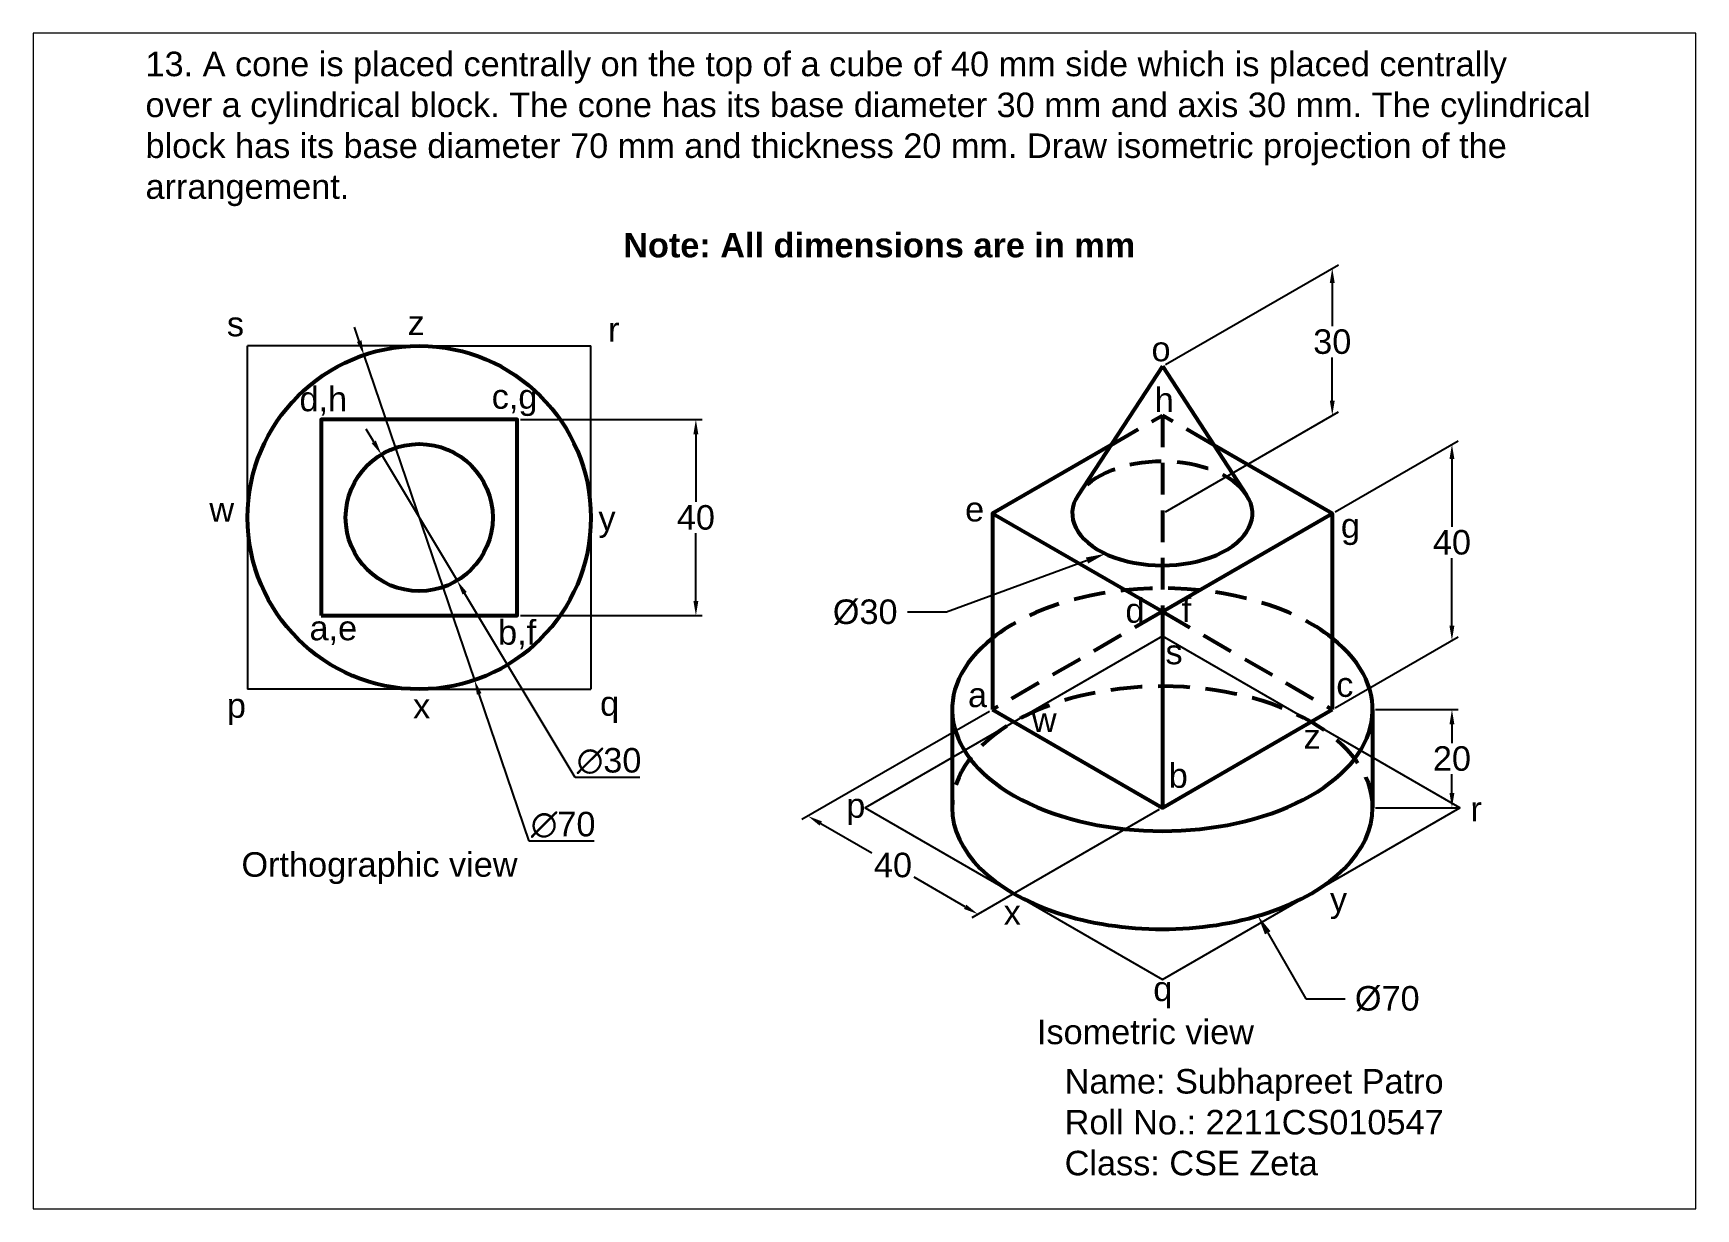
# Paper-space layout 'Layout13' of a CAD drawing. Header units: millimetres. Extents: x 30 to 267, y 21 to 189.
# The model-space entities are those that its viewports show. They can reach past a viewport. Long polylines and large blocks are cut down to what shows.
import ezdxf
from ezdxf import colors
from ezdxf.entities.mleader import LeaderData, LeaderLine
from ezdxf.math import Vec2, Vec3

# ---------------------------------------------------------------- set-up
doc = ezdxf.new("R2010")
doc.units = ezdxf.units.MM
doc.linetypes.add('HIDDEN2', pattern=[4.7625, 3.175, -1.5875])
doc.styles.get("Standard").update_dxf_attribs({"font": 'arial.ttf'})
doc.dimstyles.new('ISO-25', dxfattribs={"dimtxt": 5, "dimasz": 3, "dimexe": 1.25, "dimexo": 0.625, "dimtad": 1, "dimtih": 1, "dimtoh": 1, "dimdec": 0, "dimtxsty": 'Standard', "dimcen": 2.5, "dimadec": 0, "dimazin": 0, "dimtfac": 1, "dimtdec": 0, "dimtmove": 0, "dimatfit": 3, "dimfxl": 1, "dimarcsym": 0})

# ---------------------------------------------------------------- blocks, each defined once
blk = doc.blocks.new('*D85')
at = {"color": 0, "lineweight": -2, "transparency": 16777216}
for p, q in [((4159.82, 112.4), (4196.86, 112.4)), ((4195.61, 109.4), (4195.61, 95.58)), ((4195.61, 75.4), (4195.61, 89.22)), ((4159.82, 72.4), (4196.86, 72.4))]:
    blk.add_line(p, q, dxfattribs=at)
at = {"color": 0, "transparency": 16777216}
for points in [[(4195.11, 109.4), (4196.11, 109.4), (4195.61, 112.4)], [(4195.11, 75.4), (4196.11, 75.4), (4195.61, 72.4)]]:
    blk.add_solid(points, dxfattribs=at)
at = {"layer": 'Defpoints', "color": 0, "transparency": 16777216}
for p in [(4159.2, 112.4), (4159.2, 72.4), (4195.61, 72.4)]:
    blk.add_point(p, dxfattribs=at)
at = {"color": 0, "transparency": 16777216, "insert": (4195.61, 92.4), "char_height": 5, "attachment_point": 5}
blk.add_mtext('40', dxfattribs=at)
blk = doc.blocks.new('*D86')
at = {"color": 0, "lineweight": -2, "transparency": 16777216}
for p, q in [((4126.96, 128.37), (4126, 131.22)), ((4127.93, 125.53), (4150.46, 59.26)), ((4161.63, 26.42), (4151.43, 56.42)), ((4174.84, 26.42), (4161.63, 26.42))]:
    blk.add_line(p, q, dxfattribs=at)
at = {"color": 0, "transparency": 16777216}
for points in [[(4127.43, 128.54), (4126.49, 128.21), (4127.93, 125.53)], [(4151.9, 56.58), (4150.96, 56.26), (4150.46, 59.26)]]:
    blk.add_solid(points, dxfattribs=at)
at = {"layer": 'Defpoints', "color": 0, "transparency": 16777216}
for p in [(4127.93, 125.53), (4150.46, 59.26)]:
    blk.add_point(p, dxfattribs=at)
at = {"color": 0, "transparency": 16777216, "insert": (4168.55, 29.74), "char_height": 5, "attachment_point": 5}
blk.add_mtext('∅70', dxfattribs=at)
blk = doc.blocks.new('*D87')
at = {"color": 0, "lineweight": -2, "transparency": 16777216}
for p, q in [((4129.93, 107.83), (4128.39, 110.4)), ((4131.48, 105.26), (4146.92, 79.54)), ((4170.99, 39.43), (4148.46, 76.97)), ((4184.2, 39.43), (4170.99, 39.43))]:
    blk.add_line(p, q, dxfattribs=at)
at = {"color": 0, "transparency": 16777216}
for points in [[(4130.36, 108.09), (4129.5, 107.57), (4131.48, 105.26)], [(4148.89, 77.22), (4148.03, 76.71), (4146.92, 79.54)]]:
    blk.add_solid(points, dxfattribs=at)
at = {"layer": 'Defpoints', "color": 0, "transparency": 16777216}
for p in [(4131.48, 105.26), (4146.92, 79.54)]:
    blk.add_point(p, dxfattribs=at)
at = {"color": 0, "transparency": 16777216, "insert": (4177.91, 42.75), "char_height": 5, "attachment_point": 5}
blk.add_mtext('∅30', dxfattribs=at)
blk = doc.blocks.new('*D88')
at = {"color": 0, "lineweight": -2, "transparency": 16777216}
for p, q in [((4334.21, 53.24), (4351.01, 53.24)), ((4349.76, 50.24), (4349.76, 46.42)), ((4349.76, 36.24), (4349.76, 40.06)), ((4334.21, 33.24), (4351.01, 33.24))]:
    blk.add_line(p, q, dxfattribs=at)
at = {"color": 0, "transparency": 16777216}
for points in [[(4349.26, 50.24), (4350.26, 50.24), (4349.76, 53.24)], [(4349.26, 36.24), (4350.26, 36.24), (4349.76, 33.24)]]:
    blk.add_solid(points, dxfattribs=at)
at = {"layer": 'Defpoints', "color": 0, "transparency": 16777216}
for p in [(4333.58, 53.24), (4333.58, 33.24), (4349.76, 33.24)]:
    blk.add_point(p, dxfattribs=at)
at = {"color": 0, "transparency": 16777216, "insert": (4349.76, 43.24), "char_height": 5, "attachment_point": 5}
blk.add_mtext('20', dxfattribs=at)
blk = doc.blocks.new('*D89')
at = {"color": 0, "lineweight": -2, "transparency": 16777216}
for p, q in [((4325.98, 93.6), (4351.01, 108.05)), ((4349.76, 104.33), (4349.76, 90.51)), ((4349.76, 70.33), (4349.76, 84.15)), ((4325.98, 53.6), (4351.01, 68.05))]:
    blk.add_line(p, q, dxfattribs=at)
at = {"color": 0, "transparency": 16777216}
for points in [[(4349.26, 104.33), (4350.26, 104.33), (4349.76, 107.33)], [(4349.26, 70.33), (4350.26, 70.33), (4349.76, 67.33)]]:
    blk.add_solid(points, dxfattribs=at)
at = {"layer": 'Defpoints', "color": 0, "transparency": 16777216}
for p in [(4325.36, 93.24), (4349.76, 67.33), (4325.36, 53.24)]:
    blk.add_point(p, dxfattribs=at)
at = {"color": 0, "transparency": 16777216, "insert": (4349.76, 87.33), "char_height": 5, "attachment_point": 5}
blk.add_mtext('40', dxfattribs=at)
blk = doc.blocks.new('*D90')
at = {"color": 0, "lineweight": -2, "transparency": 16777216}
for p, q in [((4255.45, 52.88), (4217.22, 30.81)), ((4290.09, 32.88), (4251.87, 10.81)), ((4221.07, 30.03), (4231.5, 24.01)), ((4250.52, 13.03), (4240.09, 19.05))]:
    blk.add_line(p, q, dxfattribs=at)
at = {"color": 0, "transparency": 16777216}
for points in [[(4221.32, 30.46), (4220.82, 29.6), (4218.47, 31.53)], [(4250.77, 13.46), (4250.27, 12.6), (4253.12, 11.53)]]:
    blk.add_solid(points, dxfattribs=at)
at = {"layer": 'Defpoints', "color": 0, "transparency": 16777216}
for p in [(4256.08, 53.24), (4290.72, 33.24), (4253.12, 11.53)]:
    blk.add_point(p, dxfattribs=at)
at = {"color": 0, "transparency": 16777216, "insert": (4235.79, 21.53), "char_height": 5, "attachment_point": 5}
blk.add_mtext('40', dxfattribs=at)
blk = doc.blocks.new('*D91')
at = {"color": 0, "lineweight": -2, "transparency": 16777216}
for p, q in [((4291.34, 123.6), (4326.61, 143.96)), ((4325.36, 140.24), (4325.36, 131.42)), ((4325.36, 116.24), (4325.36, 125.06)), ((4291.34, 93.6), (4326.61, 113.96))]:
    blk.add_line(p, q, dxfattribs=at)
at = {"color": 0, "transparency": 16777216}
for points in [[(4324.86, 140.24), (4325.86, 140.24), (4325.36, 143.24)], [(4324.86, 116.24), (4325.86, 116.24), (4325.36, 113.24)]]:
    blk.add_solid(points, dxfattribs=at)
at = {"layer": 'Defpoints', "color": 0, "transparency": 16777216}
for p in [(4290.72, 123.24), (4325.36, 113.24), (4290.72, 93.24)]:
    blk.add_point(p, dxfattribs=at)
at = {"color": 0, "transparency": 16777216, "insert": (4325.36, 128.24), "char_height": 5, "attachment_point": 5}
blk.add_mtext('30', dxfattribs=at)

msp = doc.modelspace()

# ---------------------------------------------------------------- linework, layer by layer
for p, q in [((4104.2, 92.4), (4104.2, 127.4)), ((4139.2, 127.4), (4104.2, 127.4)), ((4139.2, 127.4), (4174.2, 127.4)), ((4174.2, 92.4), (4174.2, 127.4)), ((4104.2, 92.4), (4104.2, 57.4)), ((4174.2, 92.4), (4174.2, 57.4)), ((4139.2, 57.4), (4104.2, 57.4)), ((4139.2, 57.4), (4174.2, 57.4))]:
    msp.add_line(p, q)
at = {"lineweight": 53}
for p, q in [((4290.72, 123.24), (4273.53, 96.99)), ((4290.72, 123.24), (4307.9, 96.99)), ((4256.08, 93.24), (4256.08, 53.24)), ((4325.36, 93.24), (4325.36, 53.24)), ((4290.72, 73.24), (4290.72, 33.24)), ((4247.85, 53.24), (4247.85, 33.24)), ((4333.58, 53.24), (4333.58, 33.24))]:
    msp.add_line(p, q, dxfattribs=at)
at = {"linetype": 'HIDDEN2', "lineweight": 53}
for p, q in [((4280.19, 107.16), (4290.72, 113.24)), ((4301.24, 107.16), (4290.72, 113.24)), ((4290.72, 113.24), (4290.72, 73.24)), ((4290.72, 73.24), (4256.08, 53.24)), ((4290.72, 73.24), (4325.36, 53.24))]:
    msp.add_line(p, q, dxfattribs=at)
at = {"lineweight": 53}
msp.add_lwpolyline([(4119.2, 72.4), (4159.2, 72.4), (4159.2, 112.4), (4119.2, 112.4)], close=True, dxfattribs=at)
for points in [[(4280.19, 107.16), (4256.08, 93.24), (4290.72, 73.24), (4325.36, 93.24), (4301.24, 107.16)], [(4256.08, 53.24), (4290.72, 33.24), (4325.36, 53.24)]]:
    msp.add_lwpolyline(points, dxfattribs=at)
msp.add_lwpolyline([(4290.72, -1.76), (4351.34, 33.24), (4290.72, 68.24), (4230.1, 33.24)], close=True)
for radius in [35, 15]:
    msp.add_circle((4139.2, 92.4), radius, dxfattribs=at)
at = {"linetype": 'HIDDEN2', "lineweight": 53}
for centre, major_axis, start_param, end_param in [((4290.72, 93.24), (-18.37, 0), 3.50296, 5.921818), ((4290.72, 53.24), (-42.87, 0), 3.771432, 5.653346), ((4290.72, 33.24), (-42.87, 0), 3.141593, 6.283185)]:
    msp.add_ellipse(centre, major_axis=major_axis, ratio=0.57735, start_param=start_param, end_param=end_param, dxfattribs=at)
at = {"lineweight": 53}
for centre, major_axis, start_param, end_param in [((4290.72, 93.24), (-18.37, 0), 5.921818, 9.786145), ((4290.72, 53.24), (-42.87, 0), 5.653346, 10.054617), ((4290.72, 33.24), (-42.87, 0), 6.283185, 9.424778)]:
    msp.add_ellipse(centre, major_axis=major_axis, ratio=0.57735, start_param=start_param, end_param=end_param, dxfattribs=at)

# ---------------------------------------------------------------- texts
at = {"char_height": 5, "attachment_point": 1}
for s, width, heights, insert in [('13. A cone is placed centrally on the top of a cube of 40 mm side which is placed centrally \\Pover a cylindrical block. The cone has its base diameter 30 mm and axis 30 mm. The cylindrical \\Pblock has its base diameter 70 mm and thickness 20 mm. Draw isometric projection of the \\Parrangement.', 387.6843, [0], (4083.4, 187.39)), ('{\\fArial|b1|i0|c0|p34;Note: All dimensions are in mm}', 120.5751, [0], (4180.8, 150.45)), ('s', 3.5487, [0], (4099.99, 134.36)), ('z', 11.8574, [0], (4136.84, 134.6)), ('r', 6.2565, [0], (4177.71, 133.26)), ('o', 3.2783, [0], (4288.51, 129.27)), ('d,h', 6.837, [0], (4114.79, 119.08)), ('h', 3.1966, [0], (4289.16, 118.9)), ('c,g', 11.9852, [0], (4153.98, 119.58)), ('w', 5.8452, [0], (4096.41, 96.53)), ('e', 3.7291, [0], (4250.5, 96.61)), ('y', 11.3295, [0], (4175.74, 94.74)), ('g', 7.5258, [6.47], (4327.13, 93.27)), ('d', 4.2429, [0], (4283.19, 75.96)), ('f', 3.655, [0], (4294.65, 76.08)), ('a,e', 3.2904, [0], (4116.83, 72.38)), ('b,f', 6.2647, [0], (4155.28, 71.49)), ('s', 3.5487, [0], (4291.36, 67.49)), ('a', 3.6333, [0], (4251.09, 58.75)), ('c', 4.3099, [0], (4326.18, 60.84)), ('p', 7.581, [0], (4099.99, 56.59)), ('x', 8.3557, [0], (4137.95, 56.48)), ('q', 7.581, [0], (4176.08, 57)), ('w', 5.8452, [0], (4264.12, 53.66)), ('z', 11.8574, [0], (4319.49, 50.25)), ('b', 1.0716, [0], (4292.03, 42.3)), ('p', 7.581, [0], (4226.28, 36.21)), ('r', 6.2565, [0], (4353.54, 35.47)), ('Orthographic view', 63.0219, [0], (4102.96, 24.17)), ('y', 11.3295, [0], (4324.89, 17.03)), ('x', 8.3557, [0], (4258.37, 14.4)), ('q', 7.581, [0], (4288.87, -1.17)), ('Isometric view', 91.3954, [0], (4265.15, -9.97)), ('Name: Subhapreet Patro\\PRoll No.: 2211CS010547\\PClass: CSE Zeta', 99.9001, [0], (4270.8, -20.04))]:
    msp.add_mtext_dynamic_manual_height_columns(s, width=width, gutter_width=25, heights=heights, dxfattribs=dict(at, insert=insert))

# ---------------------------------------------------------------- dimensions: what is measured, and where the dimension line sits
for p1, p2, distance, picture, middle in [((4290.72, 123.24), (4290.72, 93.24), 34.64, '*D91', (4325.36, 128.24)), ((4159.2, 112.4), (4159.2, 72.4), 36.41, '*D85', (4195.61, 92.4)), ((4325.36, 93.24), (4325.36, 53.24), 24.4, '*D89', (4349.76, 87.33)), ((4256.08, 53.24), (4290.72, 33.24), -37.6, '*D90', (4235.79, 21.53)), ((4333.58, 53.24), (4333.58, 33.24), 16.18, '*D88', (4349.76, 43.24))]:
    dim = msp.add_aligned_dim(p1=p1, p2=p2, distance=distance, dimstyle='ISO-25')
    dim.commit()
    dim.dimension.update_dxf_attribs({"geometry": picture, "text_midpoint": middle})
for p1, p2, picture, middle in [((4127.93, 125.53), (4150.46, 59.26), '*D86', (4168.55, 26.42)), ((4131.48, 105.26), (4146.92, 79.54), '*D87', (4177.91, 39.43))]:
    dim = msp.add_diameter_dim_2p(p1=p1, p2=p2, dimstyle='ISO-25')
    dim.commit()
    dim.dimension.update_dxf_attribs({"geometry": picture, "text_midpoint": middle, "dimtype": 163})

# ---------------------------------------------------------------- leaders
ml = msp.add_multileader_mtext('Standard')
ml.set_content('%%C30', color=256)
ml.set_leader_properties()
ml.build(insert=Vec2(0, 0))
ctx = ml.context
ctx.base_point, ctx.char_height, ctx.plane_origin = Vec3(4222.14, 73.1), 5, Vec3(4279.11, 85.02)
ctx.text_align_type = 2
notes = []
notes.append((ctx, [(0, (1, 1, 0), (4246.73, 73.1), (-1, 0), 8, [(0, [(4279.11, 85.02)], 0, [])])]))
ctx.mtext.insert, ctx.mtext.alignment, ctx.mtext.flow_direction = Vec3(4236.73, 75.7), 3, 5
ml = msp.add_multileader_mtext('Standard')
ml.set_content('%%C70', color=256)
ml.set_leader_properties()
ml.build(insert=Vec2(0, 0))
ctx = ml.context
ctx.base_point, ctx.char_height, ctx.plane_origin = Vec3(4327.97, -5.72), 5, Vec3(4310.21, 11.19)
notes.append((ctx, [(0, (1, 1, 0), (4319.97, -5.72), (1, 0), 8, [(0, [(4310.21, 11.19)], 0, [])])]))
ctx.mtext.insert, ctx.mtext.flow_direction = Vec3(4329.97, -3.12), 5
for ctx, leaders in notes:
    for number, flags, end, landing, length, lines in leaders:
        leader = LeaderData()
        leader.index, (leader.has_last_leader_line, leader.has_dogleg_vector, leader.attachment_direction) = number, flags
        leader.last_leader_point, leader.dogleg_vector, leader.dogleg_length = Vec3(end), Vec3(landing), length
        for number, points, colour, breaks in lines:
            line = LeaderLine()
            line.index, line.vertices, line.color, line.breaks = number, Vec3.list(points), colors.encode_raw_color(colour), breaks
            leader.lines.append(line)
        ctx.leaders.append(leader)

psp = doc.layouts.new('Layout13')

# ---------------------------------------------------------------- viewports
at = {"layer": '0'}
psp.add_viewport(center=(148.5, 105), size=(237.6, 168), view_center_point=(4229.99, 71.31), view_height=239.6733, dxfattribs=at)

doc.saveas('drawing.dxf')
